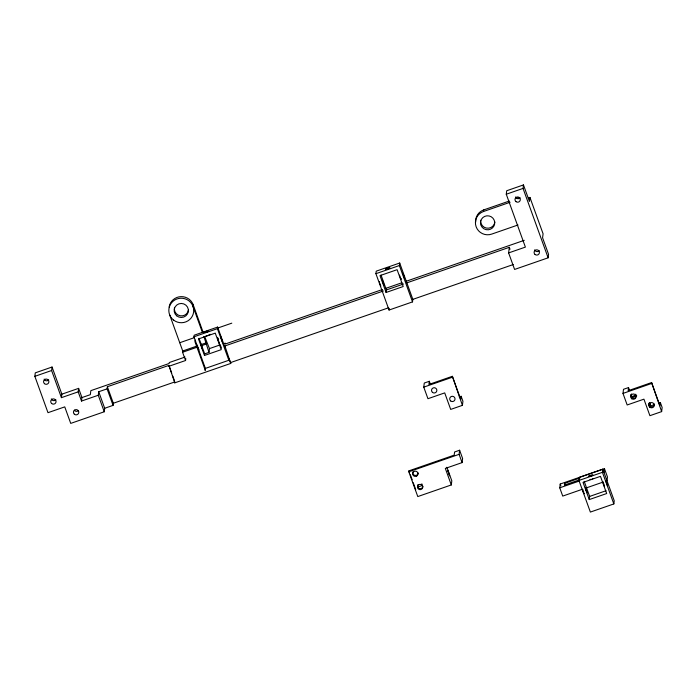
<?xml version="1.0" encoding="UTF-8"?>
<svg xmlns="http://www.w3.org/2000/svg" width="697" height="697" viewBox="0 0 697 697"><rect width="100%" height="100%" fill="white"/><g stroke="black" fill="none" stroke-linecap="round" stroke-linejoin="round"><path stroke-width="1.05" d="M383.394 290.989L224.904 345.965L230.759 363.433L174.773 382.853L168.918 365.385L107.355 386.73L107.094 388.848L98.713 391.758L104.689 408.276L104.254 411.77L70.728 423.393L64.751 406.874L47.988 412.685L34.85 376.336L35.286 372.851L52.048 367.031L61.859 394.171L61.423 397.656L78.186 391.845L78.622 388.36L61.859 394.171M61.423 397.656L51.613 370.516L52.048 367.031M98.713 391.758L98.277 395.243L81.514 401.054L81.95 397.569L78.622 388.36M104.689 408.276L113.071 405.375L113.332 403.258L107.355 386.73M174.773 382.853L174.886 381.904L113.332 403.258M168.796 366.326L185.559 360.515L182.57 352.255L182.727 350.992L169.728 315.035M185.559 360.515L185.794 358.615M169.136 307.15A12.459 12.258 7.1 0 1 193.017 304.328L192.816 305.905L202.47 332.617M205.11 370.595L205.38 368.408L193.949 336.799L194.149 335.222L217.612 327.076L224.782 346.906L224.904 345.965M195.151 340.101L194.951 341.687L205.179 369.985M204.474 355.47L198.506 338.942L215.26 333.131L221.237 349.65L204.474 355.47L204.674 353.884L199.028 338.28M204.674 353.884L209.004 352.377L203.855 336.433M209.004 352.377L209.475 348.596L204.709 336.686M205.38 368.408L228.843 360.271L217.42 328.662L217.612 327.076M228.843 360.271L229.043 358.694L230.759 363.433M375.91 273.686L376.232 271.159L399.695 263.022L412.833 299.37L412.519 301.897L389.057 310.043L375.91 273.686L399.381 265.548L399.695 263.022M386.094 292.47L380.004 275.611L397.107 269.687L403.197 286.537L386.094 292.47L386.417 289.943L381.041 275.071M389.057 310.043L389.266 308.353M408.817 471.782L408.939 470.841L454.191 455.141L454.592 451.978L459.619 450.236L462.608 458.495L462.094 462.608L445.331 468.419L451.299 484.946L417.782 496.569L408.817 471.782L459.105 454.339L459.619 450.236M459.21 396.95L461.135 396.288L462.93 401.245L462.416 405.349L450.689 409.418L444.712 392.89L427.949 398.71L423.767 387.14L424.281 383.036L429.308 381.294L430.406 384.317M429.308 381.294L428.916 384.448L452.379 376.31L460.743 399.442L461.135 396.288M462.416 405.349L452.379 376.31M517.993 224.983L491.69 234.105A12.18 11.98 7.1 0 1 476.129 226.778A12.18 11.98 7.1 0 1 483.518 211.487L483.709 209.91L509.272 201.05M451.299 484.946L451.813 480.834L446.899 467.225M529.938 197.434L543.085 233.791L542.58 237.799L548.556 254.327L548.121 257.812L514.595 269.443L508.627 252.915L525.39 247.104L506.275 194.228L506.71 190.743L523.464 184.923L529.441 201.45L529.938 197.434L528.265 198.018M508.627 252.915L509.324 247.313L406.865 282.851M548.121 257.812L523.038 188.408L523.464 184.923M582.526 489.216L562.732 496.09L559.743 487.822L560.214 484.032L604.473 468.68L607.462 476.948L606.982 480.738M579.913 478.02L564.64 483.317L564.413 485.086L579.695 479.789M578.946 480.468L579.338 477.306L602.809 469.168L614.231 500.777L613.839 503.931L590.368 512.077L578.946 480.468L602.408 472.322L602.809 469.168M589.253 499.583L583.041 482.394L600.474 476.347L606.686 493.537L589.253 499.583L589.645 496.421L584.217 481.4M604.003 472.47L604.473 468.68M658.43 403.223L660.355 402.552L662.15 407.51L661.636 411.613L649.909 415.682L643.932 399.163L627.169 404.974L622.987 393.413L623.501 389.301L628.528 387.558L629.626 390.59M628.528 387.558L628.136 390.721L651.599 382.575L659.963 405.715L660.355 402.552M631.552 398.754L631.813 396.645L631.081 394.624M661.636 411.613L651.599 382.575M210.172 334.255L209.492 334.691M636.753 395.87L632.623 397.072L635.882 395.408M208.351 335.205L208.969 334.952M592.372 478.839L592.999 478.586M506.275 194.228L523.038 188.408M516.425 198.567L519.492 197.504M483.518 211.487L510.099 202.269M34.85 376.336L51.613 370.516M217.812 328.017L231.796 323.164M193.949 336.799L217.42 328.662M179.748 342.724L194.515 337.601M182.727 350.992L196.998 346.043M201.076 344.623L206.173 342.854M182.57 352.255L197.347 347.123M201.686 345.625L206.016 344.118M185.045 357.064L169.266 362.536L169.153 363.486L90.828 390.651L90.331 394.668L81.95 397.569M209.475 348.596L220.322 344.832M223.284 343.804L225.253 343.124L225.14 344.065L382.409 289.516M385.493 288.445L401.942 282.747M406.055 281.318L524.266 240.317M386.417 289.943L403.511 284.01M230.873 362.484L388.351 307.865M412.833 299.37L513.245 264.546M423.767 387.14L452.266 377.26M622.987 393.413L651.486 383.524M631.813 396.645L635.769 395.277M654.579 404.556L650.719 405.898L649.63 402.883M417.494 487.159L422.495 485.426M559.743 487.822L579.538 480.956M586.534 487.83L602.94 482.141M589.645 496.421L606.05 490.732M207.053 335.658L205.937 335.928M591.073 479.283L589.984 479.545M379.49 281.579L379.456 282.128M219.198 343.116L217.499 338.08L217.76 338.515M197.486 345.189L197.556 346.156M401.115 279.401L400.766 278.661M198.976 349.964L197.73 346.749M380.867 286.118L380.457 285.16M603.079 482.063L603.28 482.498M582.831 489.608L583.058 490.165M583.154 491.699L584.069 493.764L584.034 493.162M400.54 278.112L399.869 276.186M218.17 339.5L218.405 340.127M648.515 404.042L649.604 407.048M602.408 472.322L613.839 503.931M509.324 247.313L510.021 249.256M564.64 483.317L565.302 485.156M560.214 484.032L560.876 485.87M399.381 265.548L412.519 301.897M459.105 454.339L462.094 462.608M408.939 470.841L409.653 472.819M410.367 474.805L412.162 479.763M413.234 482.733L415.743 489.677M217.569 337.383L218.623 340.293M220.383 345.154L221.437 348.073M193.017 304.328L203.027 332.025M169.266 366.352L171.723 373.156M172.778 376.075L174.538 380.937M107.094 388.848L113.071 405.375M98.277 395.243L104.254 411.77M78.186 391.845L81.514 401.054M380.222 284.542L379.778 283.235M649.508 402.753L650.292 405.741L649.16 403.04M603.733 483.674L603.968 484.337M583.52 491.446L583.729 492.091M582.927 491.045L582.544 489.808M604.351 485.574L604.526 486.672L602.792 481.88M401.045 278.434L401.176 278.922M399.564 275.106L399.695 275.594M219.024 342.018L219.233 342.872M520.11 197.8A2.666 2.631 7.1 0 1 515.562 196.963M494.861 222.116A7.118 7.005 7.1 0 1 481.244 223.911L480.747 222.151A7.118 7.005 7.1 0 1 480.738 220.322M78.569 410.481A2.666 2.631 7.1 0 1 74.335 410.193M55.856 399.738A2.666 2.631 7.1 0 1 51.308 398.902M48.685 379.909A2.666 2.631 7.1 0 1 44.138 379.072M475.659 222.134A12.18 11.98 7.1 0 1 483.709 209.91M188.469 310.182A7.118 7.005 7.1 0 1 180.192 315.776A7.118 7.005 7.1 0 1 174.468 307.604M539.225 250.685A2.666 2.631 7.1 0 1 534.677 249.84M418.113 472.914A2.666 2.631 7.1 0 1 416.728 475.154L416.074 475.398A2.666 2.631 7.1 0 1 413.164 471.468M422.887 486.262A2.666 2.631 7.1 0 1 419.35 488.536A2.666 2.631 7.1 0 1 418.017 484.581M421.729 483.892A2.666 2.631 7.1 0 1 422.243 484.354M636.178 395.478A2.666 2.631 7.1 0 1 632.702 398.179A2.666 2.631 7.1 0 1 631.482 393.971M635.716 394.197A2.666 2.631 7.1 0 1 636.03 394.807M654.37 404.042A2.666 2.631 7.1 0 1 651.573 406.874A2.666 2.631 7.1 0 1 649.081 403.763M649.299 403.11A2.666 2.631 7.1 0 1 649.674 402.535M447.892 470.684L449.609 475.729L447.892 470.684M204.151 332.391C208.839 332.809 211.365 328.592 204.151 332.391M385.389 269.077C390.076 269.495 392.603 265.278 385.389 269.077M382.409 280.421L384.125 285.465L382.409 280.421M588.381 476.304C592.79 476.835 595.796 472.505 588.381 476.304M402.866 273.337L404.574 278.364L402.866 273.337M605.841 480.59L607.54 485.626L605.841 480.59M200.736 343.9L202.435 348.927L200.736 343.9M220.853 336.921L222.552 341.957L220.853 336.921M585.393 487.682L587.092 492.709L585.393 487.682M416.606 476.103L415.961 476.347A2.666 2.631 7.1 0 1 412.711 473.263A2.666 2.631 7.1 0 1 416.911 471.677A2.666 2.631 7.1 0 1 416.606 476.103M419.603 484.424L418.941 484.642A2.666 2.631 7.1 0 0 418.427 489.041A2.666 2.631 7.1 0 0 422.696 487.665A2.666 2.631 7.1 0 0 419.603 484.424M494.652 221.864L494.164 220.104A7.118 7.005 7.1 0 0 480.555 223.728L481.043 225.488A7.118 7.005 7.1 0 0 494.652 221.864M74.361 414.201A2.666 2.631 7.1 0 0 78.744 412.746A2.666 2.631 7.1 0 0 75.259 409.74A2.666 2.631 7.1 0 0 74.361 414.201M173.623 320.115A12.459 12.258 7.1 0 0 193.609 312.204A12.459 12.258 7.1 0 0 176.594 299.091A12.459 12.258 7.1 0 0 173.623 320.115M515.911 201.572A2.666 2.631 7.1 0 0 520.267 200.065A2.666 2.631 7.1 0 0 516.747 197.103A2.666 2.631 7.1 0 0 515.911 201.572M44.486 383.681A2.666 2.631 7.1 0 0 48.842 382.174A2.666 2.631 7.1 0 0 45.322 379.212A2.666 2.631 7.1 0 0 44.486 383.681M176.663 315.785A7.118 7.005 7.1 0 0 188.277 311.759A7.118 7.005 7.1 0 0 178.885 303.857A7.118 7.005 7.1 0 0 176.663 315.785M51.656 403.511A2.666 2.631 7.1 0 0 56.013 402.003A2.666 2.631 7.1 0 0 52.493 399.041A2.666 2.631 7.1 0 0 51.656 403.511M535.026 254.449A2.666 2.631 7.1 0 0 539.382 252.941A2.666 2.631 7.1 0 0 535.862 249.979A2.666 2.631 7.1 0 0 535.026 254.449M432.454 392.35A2.666 2.631 7.1 0 0 436.81 390.843A2.666 2.631 7.1 0 0 433.281 387.88A2.666 2.631 7.1 0 0 432.454 392.35M450.637 400.923A2.666 2.631 7.1 0 0 454.993 399.407A2.666 2.631 7.1 0 0 451.473 396.445A2.666 2.631 7.1 0 0 450.637 400.923M631.674 398.623A2.666 2.631 7.1 0 0 636.021 397.107A2.666 2.631 7.1 0 0 632.501 394.145A2.666 2.631 7.1 0 0 631.674 398.623M649.857 407.187A2.666 2.631 7.1 0 0 654.213 405.68A2.666 2.631 7.1 0 0 650.693 402.718A2.666 2.631 7.1 0 0 649.857 407.187"/></g></svg>
